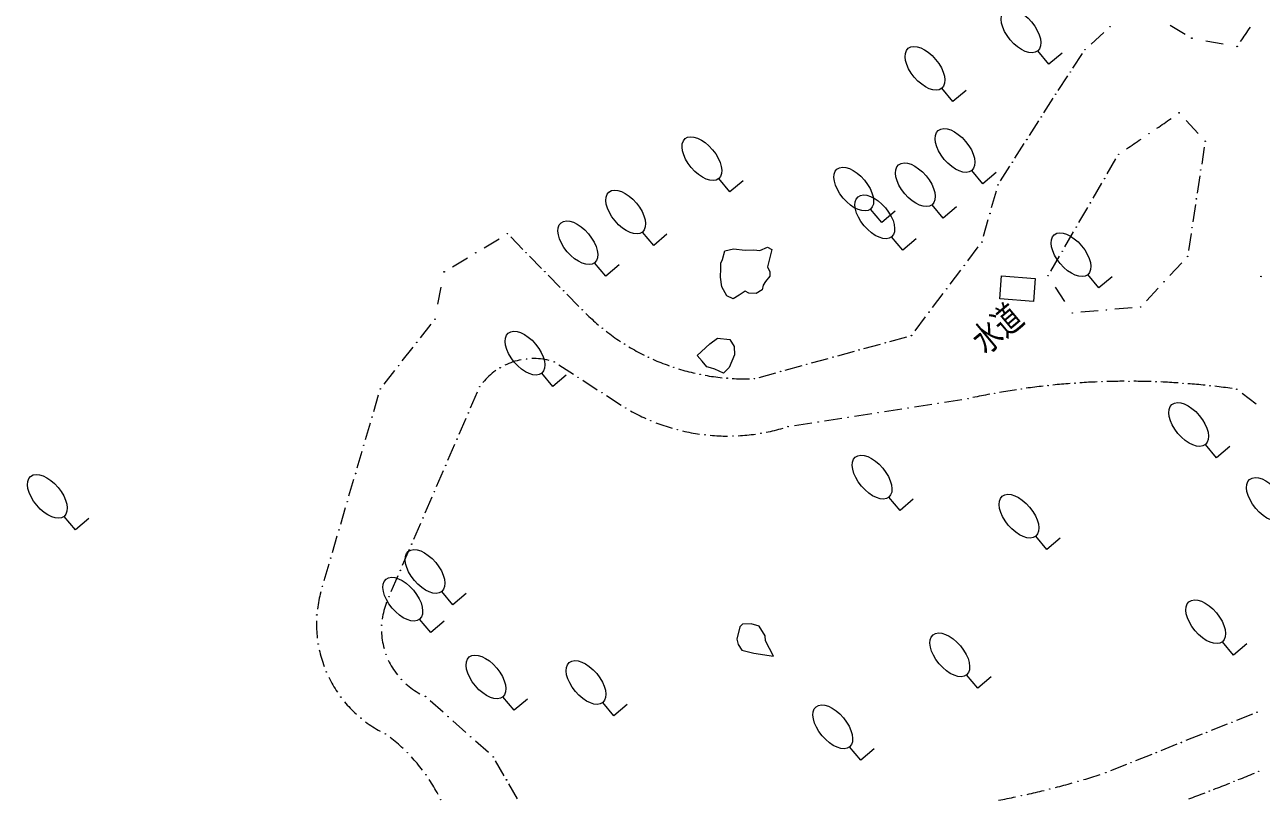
# Model space of a CAD drawing. Header units: metres. Extents: x -10443 to -4073, y -33280 to -26846.
# Drawn here: x -7969.47 to -7933.92, y -29619.66 to -29597.36 of the extents above; entities that cross this region are included whole.
import ezdxf
from ezdxf.enums import TextEntityAlignment as Align

# ---------------------------------------------------------------- set-up
doc = ezdxf.new("R2010")
doc.units = ezdxf.units.M
doc.header["$MEASUREMENT"] = 0
doc.linetypes.add('CONTINUOUS_1', pattern=[0])
doc.linetypes.add('CONTINUOUS_2', pattern=[0])
for name, color, linetype, lineweight in [('園路', 241, 'CONTINUOUS_2', 18), ('木', 254, 'CONTINUOUS_2', 18), ('構造物', 241, 'CONTINUOUS_2', 18), ('石', 241, 'CONTINUOUS_2', 18)]:
    doc.layers.add(name, color=color, linetype=linetype, lineweight=lineweight)
doc.styles.add('MS Gothic', font='MS Gothic.ttf')

msp = doc.modelspace()

# ---------------------------------------------------------------- hatches: boundary and pattern name
at = {"layer": '園路', "linetype": 'CONTINUOUS_1', "lineweight": 18}
for points in [[(-7938.259, -29597.413, 1), (-7938.274, -29597.413, 1)], [(-7935.909, -29597.743, 1), (-7935.924, -29597.743, 1)], [(-7938.978, -29598.074, 1), (-7938.993, -29598.074, 1)], [(-7934.606, -29597.981, 1), (-7934.621, -29597.981, 1)], [(-7939.402, -29598.715, 1), (-7939.417, -29598.715, 1)], [(-7939.825, -29599.355, 1), (-7939.84, -29599.355, 1)], [(-7936.273, -29599.889, 1), (-7936.288, -29599.889, 1)], [(-7936.273, -29599.895, 1), (-7936.288, -29599.895, 1)], [(-7940.239, -29600.007, 1), (-7940.254, -29600.007, 1)], [(-7940.652, -29600.658, 1), (-7940.667, -29600.658, 1)], [(-7937.142, -29600.489, 1), (-7937.157, -29600.489, 1)], [(-7935.524, -29600.706, 1), (-7935.539, -29600.706, 1)], [(-7941.066, -29601.31, 1), (-7941.081, -29601.31, 1)], [(-7938.012, -29601.082, 1), (-7938.027, -29601.082, 1)], [(-7935.65, -29601.535, 1), (-7935.665, -29601.535, 1)], [(-7941.48, -29601.961, 1), (-7941.495, -29601.961, 1)], [(-7938.418, -29601.78, 1), (-7938.433, -29601.78, 1)], [(-7938.823, -29602.478, 1), (-7938.838, -29602.478, 1)], [(-7935.776, -29602.363, 1), (-7935.791, -29602.363, 1)], [(-7941.712, -29602.784, 1), (-7941.727, -29602.784, 1)], [(-7939.229, -29603.176, 1), (-7939.244, -29603.176, 1)], [(-7935.902, -29603.192, 1), (-7935.917, -29603.192, 1)], [(-7955.585, -29603.365, 1), (-7955.6, -29603.365, 1)], [(-7941.944, -29603.606, 1), (-7941.959, -29603.606, 1)], [(-7939.635, -29603.874, 1), (-7939.65, -29603.874, 1)], [(-7956.494, -29603.913, 1), (-7956.509, -29603.913, 1)], [(-7955.048, -29603.912, 1), (-7955.063, -29603.912, 1)], [(-7936.028, -29604.02, 1), (-7936.043, -29604.02, 1)], [(-7957.403, -29604.462, 1), (-7957.418, -29604.462, 1)], [(-7954.51, -29604.459, 1), (-7954.525, -29604.459, 1)], [(-7942.451, -29604.278, 1), (-7942.466, -29604.278, 1)], [(-7940.041, -29604.572, 1), (-7940.056, -29604.572, 1)], [(-7933.921, -29604.594, 1), (-7933.936, -29604.594, 1)], [(-7942.957, -29604.95, 1), (-7942.972, -29604.95, 1)], [(-7936.705, -29604.747, 1), (-7936.72, -29604.747, 1)], [(-7953.972, -29605.007, 1), (-7953.987, -29605.007, 1)], [(-7953.434, -29605.554, 1), (-7953.449, -29605.554, 1)], [(-7943.463, -29605.622, 1), (-7943.478, -29605.622, 1)], [(-7939.342, -29605.647, 1), (-7939.357, -29605.647, 1)], [(-7938.362, -29605.56, 1), (-7938.377, -29605.56, 1)], [(-7937.383, -29605.474, 1), (-7937.398, -29605.474, 1)], [(-7957.667, -29605.825, 1), (-7957.682, -29605.825, 1)], [(-7952.856, -29606.084, 1), (-7952.871, -29606.084, 1)], [(-7943.969, -29606.294, 1), (-7943.984, -29606.294, 1)], [(-7958.191, -29606.493, 1), (-7958.206, -29606.493, 1)], [(-7952.218, -29606.54, 1), (-7952.233, -29606.54, 1)], [(-7945.474, -29606.707, 1), (-7945.489, -29606.707, 1)], [(-7944.721, -29606.501, 1), (-7944.736, -29606.501, 1)], [(-7955.035, -29606.968, 1), (-7955.05, -29606.968, 1)], [(-7954.239, -29607.051, 1), (-7954.254, -29607.051, 1)], [(-7951.53, -29606.917, 1), (-7951.545, -29606.917, 1)], [(-7946.226, -29606.914, 1), (-7946.241, -29606.914, 1)], [(-7958.715, -29607.16, 1), (-7958.73, -29607.16, 1)], [(-7955.793, -29607.221, 1), (-7955.808, -29607.221, 1)], [(-7950.802, -29607.208, 1), (-7950.817, -29607.208, 1)], [(-7950.044, -29607.41, 1), (-7950.059, -29607.41, 1)], [(-7947.731, -29607.327, 1), (-7947.746, -29607.327, 1)], [(-7946.978, -29607.12, 1), (-7946.993, -29607.12, 1)], [(-7956.38, -29607.764, 1), (-7956.395, -29607.764, 1)], [(-7953.554, -29607.494, 1), (-7953.569, -29607.494, 1)], [(-7949.267, -29607.519, 1), (-7949.282, -29607.519, 1)], [(-7948.483, -29607.533, 1), (-7948.498, -29607.533, 1)], [(-7940.04, -29607.733, 1), (-7940.055, -29607.733, 1)], [(-7939.266, -29607.663, 1), (-7939.281, -29607.663, 1)], [(-7938.491, -29607.622, 1), (-7938.506, -29607.622, 1)], [(-7937.714, -29607.609, 1), (-7937.729, -29607.609, 1)], [(-7936.937, -29607.624, 1), (-7936.952, -29607.624, 1)], [(-7936.161, -29607.667, 1), (-7936.176, -29607.667, 1)], [(-7935.387, -29607.738, 1), (-7935.402, -29607.738, 1)], [(-7959.239, -29607.828, 1), (-7959.254, -29607.828, 1)], [(-7952.869, -29607.937, 1), (-7952.884, -29607.937, 1)], [(-7942.34, -29608.108, 1), (-7942.355, -29608.108, 1)], [(-7941.578, -29607.955, 1), (-7941.593, -29607.955, 1)], [(-7940.811, -29607.83, 1), (-7940.826, -29607.83, 1)], [(-7934.617, -29607.837, 1), (-7934.632, -29607.837, 1)], [(-7956.706, -29608.519, 1), (-7956.721, -29608.519, 1)], [(-7952.184, -29608.379, 1), (-7952.199, -29608.379, 1)], [(-7944.927, -29608.51, 1), (-7944.942, -29608.51, 1)], [(-7944.065, -29608.376, 1), (-7944.08, -29608.376, 1)], [(-7943.202, -29608.242, 1), (-7943.217, -29608.242, 1)], [(-7959.477, -29608.639, 1), (-7959.492, -29608.639, 1)], [(-7951.463, -29608.742, 1), (-7951.478, -29608.742, 1)], [(-7946.652, -29608.778, 1), (-7946.667, -29608.778, 1)], [(-7945.789, -29608.644, 1), (-7945.804, -29608.644, 1)], [(-7950.699, -29608.999, 1), (-7950.714, -29608.999, 1)], [(-7949.906, -29609.147, 1), (-7949.921, -29609.147, 1)], [(-7949.1, -29609.182, 1), (-7949.115, -29609.182, 1)], [(-7948.298, -29609.103, 1), (-7948.313, -29609.103, 1)], [(-7947.514, -29608.912, 1), (-7947.529, -29608.912, 1)], [(-7959.715, -29609.45, 1), (-7959.73, -29609.45, 1)], [(-7957.032, -29609.274, 1), (-7957.047, -29609.274, 1)], [(-7959.953, -29610.261, 1), (-7959.968, -29610.261, 1)], [(-7957.358, -29610.029, 1), (-7957.373, -29610.029, 1)], [(-7957.684, -29610.783, 1), (-7957.699, -29610.783, 1)], [(-7960.19, -29611.072, 1), (-7960.205, -29611.072, 1)], [(-7958.01, -29611.538, 1), (-7958.025, -29611.538, 1)], [(-7960.428, -29611.883, 1), (-7960.443, -29611.883, 1)], [(-7958.336, -29612.293, 1), (-7958.351, -29612.293, 1)], [(-7960.666, -29612.694, 1), (-7960.681, -29612.694, 1)], [(-7958.662, -29613.048, 1), (-7958.677, -29613.048, 1)], [(-7960.904, -29613.505, 1), (-7960.919, -29613.505, 1)], [(-7958.988, -29613.803, 1), (-7959.003, -29613.803, 1)], [(-7961.065, -29614.326, 1), (-7961.08, -29614.326, 1)], [(-7959.203, -29614.623, 1), (-7959.218, -29614.623, 1)], [(-7961.027, -29615.162, 1), (-7961.042, -29615.162, 1)], [(-7959.078, -29615.461, 1), (-7959.093, -29615.461, 1)], [(-7960.792, -29615.966, 1), (-7960.807, -29615.966, 1)], [(-7958.633, -29616.183, 1), (-7958.648, -29616.183, 1)], [(-7960.375, -29616.691, 1), (-7960.39, -29616.691, 1)], [(-7957.941, -29616.672, 1), (-7957.956, -29616.672, 1)], [(-7959.797, -29617.296, 1), (-7959.812, -29617.296, 1)], [(-7957.291, -29617.251, 1), (-7957.306, -29617.251, 1)], [(-7934.033, -29617.126, 1), (-7934.048, -29617.126, 1)], [(-7959.093, -29617.749, 1), (-7959.108, -29617.749, 1)], [(-7935.483, -29617.706, 1), (-7935.498, -29617.706, 1)], [(-7934.758, -29617.416, 1), (-7934.773, -29617.416, 1)], [(-7956.642, -29617.831, 1), (-7956.657, -29617.831, 1)], [(-7936.207, -29617.996, 1), (-7936.222, -29617.996, 1)], [(-7958.462, -29618.288, 1), (-7958.477, -29618.288, 1)], [(-7955.993, -29618.411, 1), (-7956.008, -29618.411, 1)], [(-7936.932, -29618.285, 1), (-7936.947, -29618.285, 1)], [(-7937.657, -29618.575, 1), (-7937.672, -29618.575, 1)], [(-7933.987, -29618.825, 1), (-7934.002, -29618.825, 1)], [(-7957.928, -29618.924, 1), (-7957.943, -29618.924, 1)], [(-7955.611, -29619.07, 1), (-7955.626, -29619.07, 1)], [(-7939.183, -29619.113, 1), (-7939.198, -29619.113, 1)], [(-7938.382, -29618.865, 1), (-7938.397, -29618.865, 1)], [(-7934.694, -29619.114, 1), (-7934.709, -29619.114, 1)], [(-7940.809, -29619.525, 1), (-7940.824, -29619.525, 1)], [(-7939.992, -29619.333, 1), (-7940.007, -29619.333, 1)], [(-7935.405, -29619.394, 1), (-7935.42, -29619.394, 1)], [(-7957.506, -29619.639, 1), (-7957.521, -29619.639, 1)]]:
    msp.add_hatch(color=241, dxfattribs=at).paths.add_polyline_path(points, flags=0)

# ---------------------------------------------------------------- linework, layer by layer
at = {"layer": '園路', "color": 1, "linetype": 'CONTINUOUS_1', "lineweight": 18}
for p, q in [((-7936.537, -29597.366), (-7936.11, -29597.625)), ((-7938.81, -29597.913), (-7938.442, -29597.575)), ((-7935.511, -29597.817), (-7935.019, -29597.907)), ((-7939.335, -29598.603), (-7939.06, -29598.186)), ((-7939.758, -29599.244), (-7939.483, -29598.826)), ((-7940.173, -29599.892), (-7939.905, -29599.47)), ((-7940.587, -29600.544), (-7940.319, -29600.121)), ((-7936.075, -29600.113), (-7935.738, -29600.482)), ((-7941.001, -29601.195), (-7940.733, -29600.773)), ((-7935.557, -29600.873), (-7935.633, -29601.368)), ((-7938.348, -29601.647), (-7938.097, -29601.215)), ((-7941.415, -29601.847), (-7941.147, -29601.425)), ((-7935.683, -29601.702), (-7935.758, -29602.196)), ((-7938.754, -29602.345), (-7938.502, -29601.913)), ((-7941.672, -29602.613), (-7941.536, -29602.132)), ((-7939.16, -29603.043), (-7938.908, -29602.611)), ((-7935.809, -29602.53), (-7935.884, -29603.025)), ((-7941.904, -29603.436), (-7941.768, -29602.955)), ((-7956.261, -29603.768), (-7955.833, -29603.51)), ((-7955.499, -29603.46), (-7955.149, -29603.817)), ((-7939.565, -29603.741), (-7939.314, -29603.309)), ((-7935.935, -29603.359), (-7936.01, -29603.853)), ((-7942.355, -29604.142), (-7942.055, -29603.743)), ((-7957.17, -29604.317), (-7956.742, -29604.058)), ((-7954.961, -29604.007), (-7954.611, -29604.364)), ((-7939.971, -29604.439), (-7939.72, -29604.007)), ((-7936.204, -29604.2), (-7936.545, -29604.566)), ((-7954.424, -29604.555), (-7954.073, -29604.911)), ((-7942.862, -29604.814), (-7942.561, -29604.415)), ((-7957.59, -29605.389), (-7957.495, -29604.898)), ((-7939.563, -29605.319), (-7939.835, -29604.9)), ((-7936.881, -29604.927), (-7937.222, -29605.293)), ((-7953.886, -29605.102), (-7953.536, -29605.459)), ((-7943.368, -29605.486), (-7943.067, -29605.087)), ((-7938.611, -29605.581), (-7939.109, -29605.626)), ((-7937.631, -29605.495), (-7938.129, -29605.539)), ((-7958.091, -29606.355), (-7957.782, -29605.962)), ((-7943.874, -29606.158), (-7943.573, -29605.758)), ((-7944.594, -29606.464), (-7944.111, -29606.331)), ((-7958.615, -29607.023), (-7958.306, -29606.63)), ((-7945.346, -29606.67), (-7944.864, -29606.538)), ((-7946.851, -29607.083), (-7946.369, -29606.951)), ((-7946.098, -29606.877), (-7945.616, -29606.744)), ((-7959.139, -29607.691), (-7958.83, -29607.298)), ((-7954.114, -29607.137), (-7953.694, -29607.408)), ((-7948.355, -29607.496), (-7947.873, -29607.364)), ((-7947.603, -29607.29), (-7947.121, -29607.157)), ((-7953.429, -29607.58), (-7953.009, -29607.851)), ((-7959.436, -29608.474), (-7959.295, -29607.994)), ((-7956.65, -29608.371), (-7956.452, -29607.912)), ((-7952.744, -29608.022), (-7952.324, -29608.294)), ((-7943.026, -29608.213), (-7942.532, -29608.137)), ((-7934.468, -29607.954), (-7934.067, -29608.253)), ((-7944.75, -29608.481), (-7944.256, -29608.405)), ((-7943.888, -29608.347), (-7943.394, -29608.271)), ((-7959.674, -29609.285), (-7959.533, -29608.805)), ((-7956.976, -29609.126), (-7956.778, -29608.667)), ((-7947.338, -29608.883), (-7946.843, -29608.806)), ((-7946.475, -29608.749), (-7945.981, -29608.673)), ((-7945.613, -29608.615), (-7945.119, -29608.539)), ((-7957.302, -29609.881), (-7957.104, -29609.422)), ((-7959.911, -29610.096), (-7959.771, -29609.616)), ((-7957.628, -29610.636), (-7957.429, -29610.176)), ((-7960.149, -29610.907), (-7960.009, -29610.427)), ((-7957.954, -29611.39), (-7957.755, -29610.931)), ((-7960.387, -29611.718), (-7960.247, -29611.238)), ((-7958.279, -29612.145), (-7958.081, -29611.686)), ((-7960.625, -29612.529), (-7960.484, -29612.049)), ((-7958.605, -29612.9), (-7958.407, -29612.441)), ((-7960.863, -29613.339), (-7960.722, -29612.86)), ((-7958.931, -29613.655), (-7958.733, -29613.196)), ((-7957.437, -29617.128), (-7957.81, -29616.795)), ((-7956.788, -29617.708), (-7957.161, -29617.375)), ((-7934.171, -29617.178), (-7934.635, -29617.364)), ((-7935.62, -29617.758), (-7936.085, -29617.943)), ((-7934.896, -29617.468), (-7935.36, -29617.654)), ((-7956.139, -29618.287), (-7956.512, -29617.954)), ((-7936.345, -29618.048), (-7936.809, -29618.233)), ((-7937.07, -29618.337), (-7937.534, -29618.523)), ((-7955.684, -29618.956), (-7955.935, -29618.524)), ((-7937.795, -29618.627), (-7938.259, -29618.813)), ((-7955.303, -29619.615), (-7955.553, -29619.183))]:
    msp.add_line(p, q, dxfattribs=at)
for centre in [(-7938.266, -29597.413), (-7935.916, -29597.743), (-7938.986, -29598.074), (-7934.613, -29597.981), (-7939.409, -29598.715), (-7939.832, -29599.355), (-7936.281, -29599.889), (-7936.281, -29599.895), (-7940.246, -29600.007), (-7940.66, -29600.658), (-7937.149, -29600.489), (-7935.532, -29600.706), (-7941.074, -29601.31), (-7938.019, -29601.082), (-7935.658, -29601.535), (-7941.487, -29601.961), (-7938.425, -29601.78), (-7938.831, -29602.478), (-7935.784, -29602.363), (-7941.72, -29602.784), (-7939.237, -29603.176), (-7935.91, -29603.192), (-7955.593, -29603.365), (-7941.952, -29603.606), (-7939.643, -29603.874), (-7956.502, -29603.913), (-7955.055, -29603.912), (-7936.036, -29604.02), (-7957.411, -29604.462), (-7954.517, -29604.459), (-7942.458, -29604.278), (-7940.048, -29604.572), (-7933.929, -29604.594), (-7942.964, -29604.95), (-7936.713, -29604.747), (-7953.98, -29605.007), (-7953.442, -29605.554), (-7943.47, -29605.622), (-7939.35, -29605.647), (-7938.37, -29605.56), (-7937.39, -29605.474), (-7957.675, -29605.825), (-7952.864, -29606.084), (-7943.976, -29606.294), (-7958.199, -29606.493), (-7952.226, -29606.54), (-7945.481, -29606.707), (-7944.729, -29606.501), (-7955.042, -29606.968), (-7954.247, -29607.051), (-7951.538, -29606.917), (-7946.233, -29606.914), (-7958.722, -29607.16), (-7955.801, -29607.221), (-7950.81, -29607.208), (-7950.051, -29607.41), (-7947.738, -29607.327), (-7946.986, -29607.12), (-7956.388, -29607.764), (-7953.562, -29607.494), (-7949.275, -29607.519), (-7948.491, -29607.533), (-7940.048, -29607.733), (-7939.274, -29607.663), (-7938.498, -29607.622), (-7937.721, -29607.609), (-7936.944, -29607.624), (-7936.168, -29607.667), (-7935.395, -29607.738), (-7959.246, -29607.828), (-7952.876, -29607.937), (-7942.347, -29608.108), (-7941.586, -29607.955), (-7940.819, -29607.83), (-7934.624, -29607.837), (-7956.714, -29608.519), (-7952.191, -29608.379), (-7944.935, -29608.51), (-7944.072, -29608.376), (-7943.21, -29608.242), (-7959.484, -29608.639), (-7951.471, -29608.742), (-7946.659, -29608.778), (-7945.797, -29608.644), (-7950.706, -29608.999), (-7949.914, -29609.147), (-7949.108, -29609.182), (-7948.305, -29609.103), (-7947.522, -29608.912), (-7959.722, -29609.45), (-7957.04, -29609.274), (-7959.96, -29610.261), (-7957.366, -29610.029), (-7957.691, -29610.783), (-7960.198, -29611.072), (-7958.017, -29611.538), (-7960.436, -29611.883), (-7958.343, -29612.293), (-7960.674, -29612.694), (-7958.669, -29613.048), (-7960.912, -29613.505), (-7958.995, -29613.803), (-7961.072, -29614.326), (-7959.21, -29614.623), (-7961.034, -29615.162), (-7959.085, -29615.461), (-7960.8, -29615.966), (-7958.641, -29616.183), (-7960.382, -29616.691), (-7957.948, -29616.672), (-7959.805, -29617.296), (-7957.299, -29617.251), (-7934.041, -29617.126), (-7959.101, -29617.749), (-7935.49, -29617.706), (-7934.765, -29617.416), (-7956.65, -29617.831), (-7936.215, -29617.996), (-7958.47, -29618.288), (-7956.001, -29618.411), (-7936.94, -29618.285), (-7937.664, -29618.575), (-7933.995, -29618.825), (-7957.936, -29618.924), (-7955.619, -29619.07), (-7939.191, -29619.113), (-7938.389, -29618.865), (-7934.702, -29619.114), (-7940.816, -29619.525), (-7940, -29619.333), (-7935.413, -29619.394), (-7957.513, -29619.639)]:
    msp.add_circle(centre, 0.0075, dxfattribs=at)
for centre, radius, start, end in [((-7922.03, -29606.002), 14.922, 144.9252, 146.8451), ((-8157.33, -29277.976), 390.505, 304.3621, 304.43546), ((-8157.33, -29277.976), 390.505, 304.20766, 304.28102), ((-7948.761, -29601.027), 6.512, 225.2944, 229.6937), ((-7948.761, -29601.027), 6.512, 232.1999, 236.5993), ((-7948.761, -29601.027), 6.512, 239.1054, 243.5048), ((-7954.837, -29608.852), 1.895, 100.8443, 115.9651), ((-7954.837, -29608.852), 1.895, 76.4782, 91.5989), ((-7948.761, -29601.027), 6.512, 246.0109, 250.4103), ((-7954.837, -29608.852), 1.895, 125.2104, 140.3312), ((-7948.761, -29601.027), 6.512, 252.9165, 257.3158), ((-7948.761, -29601.027), 6.512, 259.822, 264.2214), ((-7948.761, -29601.027), 6.512, 266.7275, 271.1269), ((-7937.747, -29629.058), 21.449, 96.5281, 97.8638), ((-7937.747, -29629.058), 21.449, 94.4524, 95.788), ((-7937.747, -29629.058), 21.449, 92.3766, 93.7123), ((-7937.747, -29629.058), 21.449, 90.3009, 91.6365), ((-7937.747, -29629.058), 21.449, 88.2251, 89.5608), ((-7937.747, -29629.058), 21.449, 86.1494, 87.485), ((-7937.747, -29629.058), 21.449, 84.0737, 85.4093), ((-7937.747, -29629.058), 21.449, 81.9979, 83.3336), ((-7937.747, -29629.058), 21.449, 100.6796, 102.0153), ((-7937.747, -29629.058), 21.449, 98.6039, 99.9395), ((-7949.265, -29603.462), 5.722, 240.7844, 245.7909), ((-7949.265, -29603.462), 5.722, 248.8664, 253.8728), ((-7949.265, -29603.462), 5.722, 256.9484, 261.9548), ((-7949.265, -29603.462), 5.722, 265.0303, 270.0368), ((-7949.265, -29603.462), 5.722, 273.1123, 278.1187), ((-7949.265, -29603.462), 5.722, 281.1943, 286.2007), ((-7957.567, -29614.586), 3.515, 164.8559, 173.0055), ((-7957.103, -29614.738), 2.111, 158.516, 172.0888), ((-7957.567, -29614.586), 3.515, 178.5276, 186.6772), ((-7957.103, -29614.738), 2.111, 181.6824, 195.2552), ((-7957.567, -29614.586), 3.515, 192.1994, 200.349), ((-7957.103, -29614.738), 2.111, 204.8487, 218.4215), ((-7957.567, -29614.586), 3.515, 205.8712, 214.0208), ((-7957.103, -29614.738), 2.111, 228.015, 241.5878), ((-7957.567, -29614.586), 3.515, 219.543, 227.6926), ((-7957.567, -29614.586), 3.515, 233.2148, 241.3644), ((-7962.054, -29621.841), 5.047, 46.6235, 52.2998), ((-7962.054, -29621.841), 5.047, 37.1871, 42.8635), ((-7962.054, -29621.841), 5.047, 27.7508, 33.4271), ((-7945.978, -29595.742), 24.336, 284.6191, 285.7963), ((-7945.978, -29595.742), 24.336, 286.5939, 287.7711), ((-7957.972, -29561.116), 62.492, 291.2826, 291.74102), ((-7957.972, -29561.116), 62.492, 291.98309, 292.44152), ((-7945.978, -29595.742), 24.336, 282.6443, 283.8214), ((-7957.972, -29561.116), 62.492, 290.58211, 291.04053), ((-7945.978, -29595.742), 24.336, 280.6694, 281.8466)]:
    msp.add_arc(centre, radius, start, end, dxfattribs=at)
at = {"layer": '木', "color": 1, "linetype": 'CONTINUOUS_1', "lineweight": 18}
for p, q in [((-7940.025, -29598.491), (-7940.347, -29598.108)), ((-7939.642, -29598.17), (-7940.025, -29598.491)), ((-7942.785, -29599.566), (-7943.106, -29599.183)), ((-7942.401, -29599.245), (-7942.785, -29599.566)), ((-7941.922, -29601.928), (-7942.243, -29601.545)), ((-7941.539, -29601.607), (-7941.922, -29601.928)), ((-7949.198, -29602.164), (-7949.519, -29601.781)), ((-7948.815, -29601.842), (-7949.198, -29602.164)), ((-7944.832, -29603.039), (-7945.154, -29602.656)), ((-7944.449, -29602.718), (-7944.832, -29603.039)), ((-7943.061, -29602.915), (-7943.382, -29602.532)), ((-7942.678, -29602.593), (-7943.061, -29602.915)), ((-7951.388, -29603.7), (-7951.71, -29603.317)), ((-7951.005, -29603.378), (-7951.388, -29603.7)), ((-7944.228, -29603.837), (-7944.549, -29603.454)), ((-7943.845, -29603.516), (-7944.228, -29603.837)), ((-7952.765, -29604.583), (-7953.087, -29604.2)), ((-7952.382, -29604.261), (-7952.765, -29604.583)), ((-7938.587, -29604.926), (-7938.909, -29604.543)), ((-7938.204, -29604.605), (-7938.587, -29604.926)), ((-7954.285, -29607.756), (-7954.607, -29607.373)), ((-7953.902, -29607.435), (-7954.285, -29607.756)), ((-7935.205, -29609.808), (-7935.526, -29609.425)), ((-7934.822, -29609.486), (-7935.205, -29609.808)), ((-7944.306, -29611.323), (-7944.627, -29610.94)), ((-7943.923, -29611.001), (-7944.306, -29611.323)), ((-7968.015, -29611.877), (-7968.337, -29611.494)), ((-7967.632, -29611.555), (-7968.015, -29611.877)), ((-7940.081, -29612.445), (-7940.402, -29612.062)), ((-7939.698, -29612.124), (-7940.081, -29612.445)), ((-7957.159, -29614.034), (-7957.48, -29613.651)), ((-7956.776, -29613.713), (-7957.159, -29614.034)), ((-7957.798, -29614.832), (-7958.119, -29614.449)), ((-7957.415, -29614.511), (-7957.798, -29614.832)), ((-7934.714, -29615.481), (-7935.035, -29615.098)), ((-7934.331, -29615.16), (-7934.714, -29615.481)), ((-7942.071, -29616.432), (-7942.393, -29616.049)), ((-7941.688, -29616.111), (-7942.071, -29616.432)), ((-7955.403, -29617.068), (-7955.725, -29616.685)), ((-7955.02, -29616.747), (-7955.403, -29617.068)), ((-7952.529, -29617.228), (-7952.851, -29616.845)), ((-7952.146, -29616.907), (-7952.529, -29617.228)), ((-7945.436, -29618.501), (-7945.757, -29618.118)), ((-7945.053, -29618.18), (-7945.436, -29618.501))]:
    msp.add_line(p, q, dxfattribs=at)
for centre in [(-7940.829, -29597.534), (-7943.588, -29598.609), (-7942.725, -29600.971), (-7950.001, -29601.206), (-7945.636, -29602.082), (-7943.865, -29601.957), (-7952.192, -29602.742), (-7945.031, -29602.88), (-7953.569, -29603.625), (-7939.391, -29603.969), (-7955.089, -29606.799), (-7936.008, -29608.85), (-7945.109, -29610.365), (-7968.819, -29610.919), (-7933.773, -29611.006), (-7940.885, -29611.488), (-7957.962, -29613.077), (-7958.601, -29613.875), (-7935.517, -29614.524), (-7942.875, -29615.475), (-7956.207, -29616.111), (-7953.333, -29616.271), (-7946.239, -29617.544)]:
    msp.add_ellipse(centre, major_axis=(-0.482, 0.575), ratio=0.533333, dxfattribs=at)
at = {"layer": '構造物', "color": 1, "linetype": 'CONTINUOUS_2', "lineweight": 18, "flags": 128}
msp.add_lwpolyline([(-7941.385, -29604.574), (-7940.418, -29604.653), (-7940.472, -29605.313), (-7941.439, -29605.234)], close=True, dxfattribs=at)
at = {"layer": '石', "color": 4, "linetype": 'CONTINUOUS_2', "lineweight": 18, "flags": 128}
for points in [[(-7949.41, -29604.11), (-7949.344, -29603.856), (-7949.093, -29603.804), (-7948.755, -29603.838), (-7948.507, -29603.83), (-7948.332, -29603.849), (-7948.12, -29603.751), (-7947.988, -29603.823), (-7948.113, -29604.318), (-7948.048, -29604.462), (-7948.046, -29604.588), (-7948.176, -29604.737), (-7948.237, -29604.844), (-7948.27, -29604.975), (-7948.445, -29605.089), (-7948.651, -29605.08), (-7948.762, -29605.014), (-7948.933, -29605.133), (-7949.098, -29605.24), (-7949.281, -29605.154), (-7949.427, -29604.895), (-7949.467, -29604.619), (-7949.458, -29604.365), (-7949.453, -29604.21), (-7949.41, -29604.11)], [(-7949.996, -29607.031), (-7950.137, -29606.863), (-7949.771, -29606.531), (-7949.549, -29606.369), (-7949.198, -29606.409), (-7949.072, -29606.605), (-7949.068, -29606.848), (-7949.221, -29607.215), (-7949.378, -29607.379), (-7949.627, -29607.262), (-7949.757, -29607.22), (-7949.864, -29607.198), (-7949.996, -29607.031)], [(-7948.91, -29614.666), (-7949.001, -29615.021), (-7948.963, -29615.18), (-7948.852, -29615.341), (-7948.504, -29615.424), (-7947.946, -29615.511), (-7948.176, -29615.076), (-7948.18, -29614.929), (-7948.355, -29614.654), (-7948.582, -29614.582), (-7948.838, -29614.59), (-7948.91, -29614.666)]]:
    msp.add_lwpolyline(points, dxfattribs=at)

# ---------------------------------------------------------------- texts
at = {"layer": '構造物', "style": 'MS Gothic'}
msp.add_text('水道', height=0.75, rotation=40, dxfattribs=at).set_placement((-7941.849, -29606.855), (-7940.7, -29605.891), align=Align.FIT)

doc.saveas('drawing.dxf')
